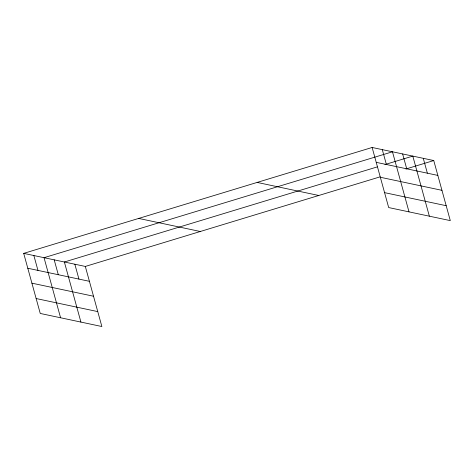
<?xml version="1.0" encoding="UTF-8"?>
<svg xmlns="http://www.w3.org/2000/svg" width="474" height="474" viewBox="0 0 474 474"><rect width="100%" height="100%" fill="white"/><g stroke="black" fill="none" stroke-linecap="round" stroke-linejoin="round"><path stroke-width="0.71" d="M23.7 253.377L85.32 266.441L101.869 326.527L40.249 313.456L23.7 253.377L372.131 147.473L433.751 160.544L450.3 220.623L388.68 207.559L372.131 147.473M377.263 166.901L64.369 262.004L80.918 322.083M384.924 164.573L412.801 156.1L429.349 216.18M85.32 266.441L380.095 176.849M405.874 169.011L433.751 160.544M376.226 162.345L437.846 175.41M380.338 177.264L441.958 190.329M384.568 192.64L446.188 205.704M257.145 182.425L318.771 195.489M138.681 218.431L200.301 231.496M27.794 268.248L89.414 281.313M31.906 283.168L93.526 296.232M36.137 298.537L97.763 311.602M423.276 158.322L427.37 173.188M402.633 153.943L406.728 168.815M409.015 211.866L392.466 151.787L44.035 257.69L60.583 317.77M382.299 149.63L386.393 164.502M74.845 264.219L78.939 279.091M54.202 259.847L58.296 274.713M33.867 255.533L37.961 270.405"/></g></svg>
